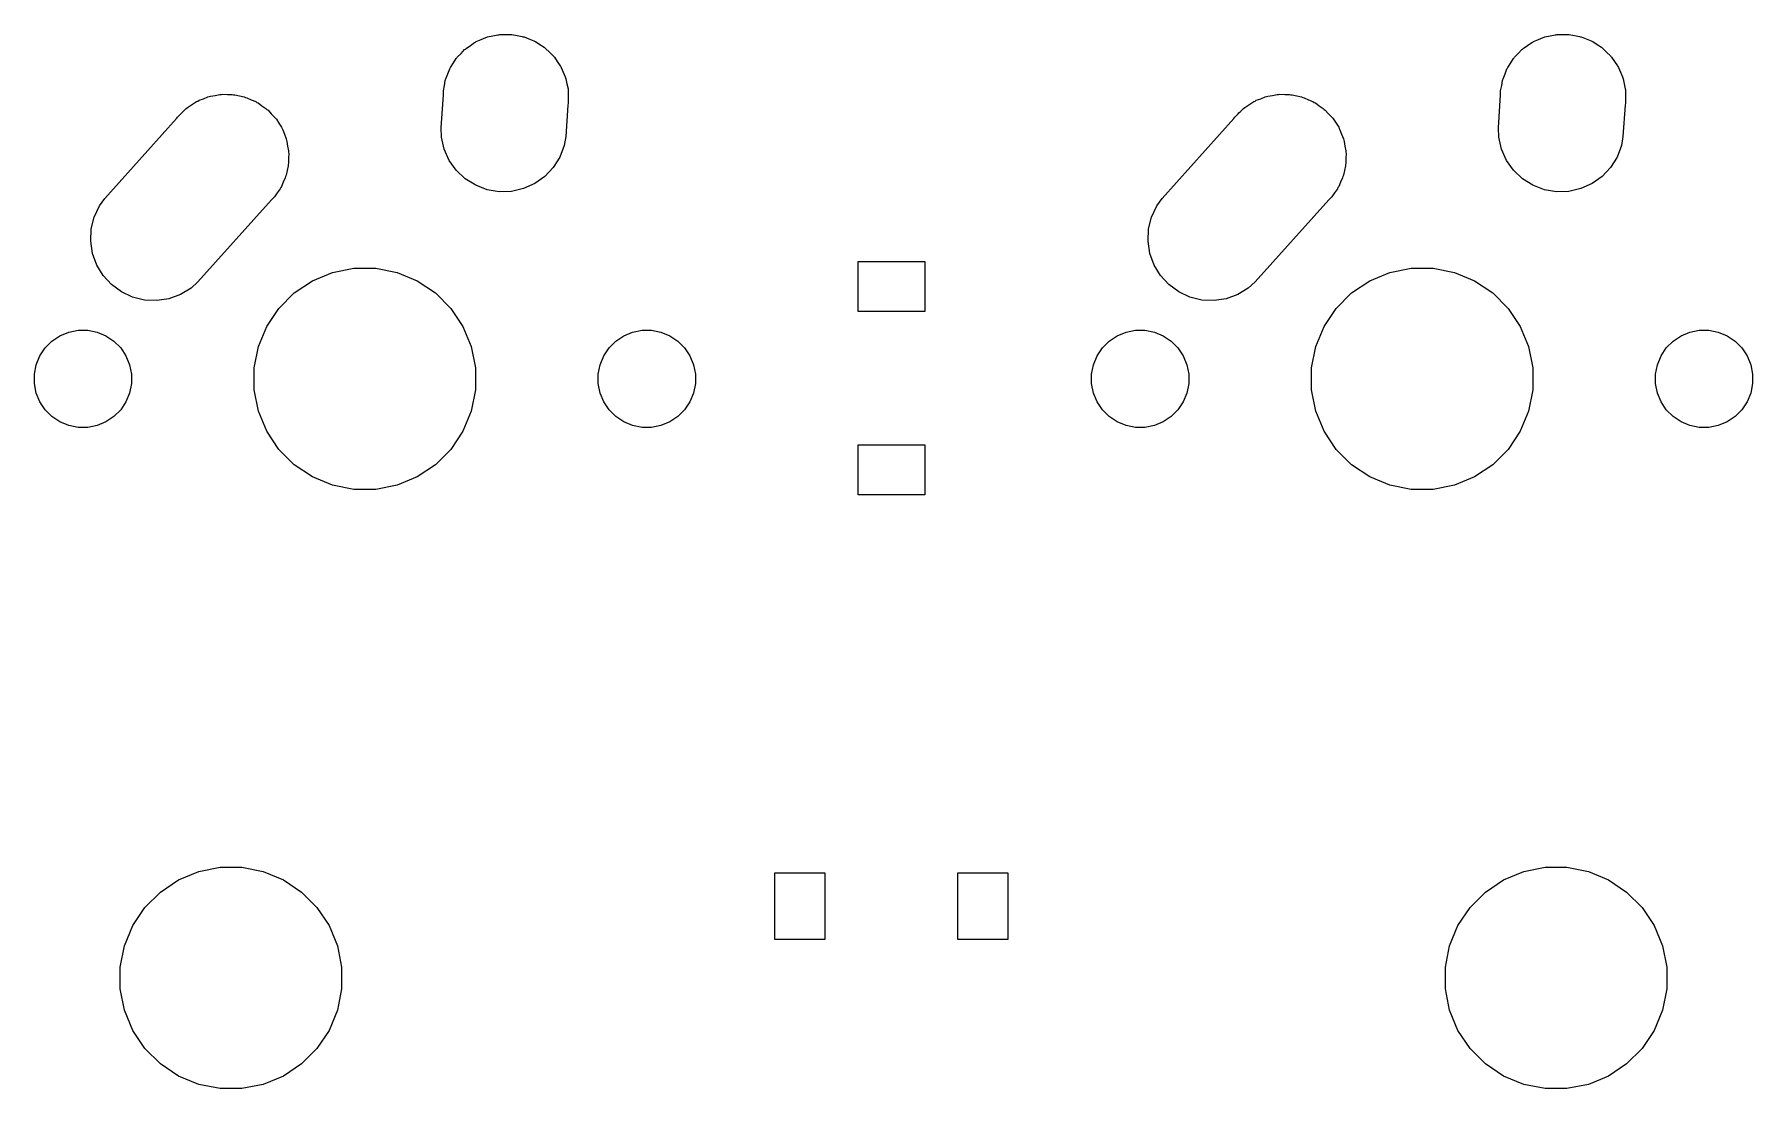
# Model space of a CAD drawing. Extents: x -662 to -203, y -195 to -58.
# Drawn here: x -662.38 to -631.42, y -158.09 to -139.09 of the extents above; entities that cross this region are included whole.
import ezdxf

# ---------------------------------------------------------------- set-up
doc = ezdxf.new("R2010")
doc.units = 0
doc.layers.add('BLACK', color=7, linetype='CONTINUOUS')

msp = doc.modelspace()

# ---------------------------------------------------------------- linework, layer by layer
at = {"layer": 'BLACK', "linetype": 'CONTINUOUS'}
for p, q in [((-654.602, -139.347), (-654.524, -139.294)), ((-654.524, -139.294), (-654.447, -139.24)), ((-654.447, -139.24), (-654.432, -139.233)), ((-654.432, -139.233), (-654.418, -139.224)), ((-654.418, -139.224), (-654.331, -139.188)), ((-654.331, -139.188), (-654.245, -139.149)), ((-654.245, -139.149), (-654.228, -139.145)), ((-654.228, -139.145), (-654.213, -139.139)), ((-654.213, -139.139), (-654.121, -139.121)), ((-654.121, -139.121), (-654.029, -139.099)), ((-654.029, -139.099), (-654.012, -139.099)), ((-654.012, -139.099), (-653.996, -139.096)), ((-653.996, -139.096), (-653.901, -139.096)), ((-653.901, -139.096), (-653.807, -139.093)), ((-653.807, -139.093), (-653.791, -139.096)), ((-653.791, -139.096), (-653.774, -139.096)), ((-653.774, -139.096), (-653.682, -139.114)), ((-653.682, -139.114), (-653.589, -139.13)), ((-653.589, -139.13), (-653.573, -139.136)), ((-653.573, -139.136), (-653.557, -139.139)), ((-653.557, -139.139), (-653.47, -139.175)), ((-653.47, -139.175), (-653.381, -139.209)), ((-653.381, -139.209), (-653.367, -139.217)), ((-653.367, -139.217), (-653.352, -139.224)), ((-653.352, -139.224), (-653.274, -139.276)), ((-653.274, -139.276), (-653.194, -139.326)), ((-635.552, -139.347), (-635.474, -139.294)), ((-635.474, -139.294), (-635.397, -139.24)), ((-635.397, -139.24), (-635.382, -139.233)), ((-635.382, -139.233), (-635.368, -139.224)), ((-635.368, -139.224), (-635.281, -139.188)), ((-635.281, -139.188), (-635.195, -139.149)), ((-635.195, -139.149), (-635.178, -139.145)), ((-635.178, -139.145), (-635.163, -139.139)), ((-635.163, -139.139), (-635.071, -139.121)), ((-635.071, -139.121), (-634.979, -139.099)), ((-634.979, -139.099), (-634.962, -139.099)), ((-634.962, -139.099), (-634.946, -139.096)), ((-634.946, -139.096), (-634.851, -139.096)), ((-634.851, -139.096), (-634.757, -139.093)), ((-634.757, -139.093), (-634.741, -139.096)), ((-634.741, -139.096), (-634.724, -139.096)), ((-634.724, -139.096), (-634.632, -139.114)), ((-634.632, -139.114), (-634.539, -139.13)), ((-634.539, -139.13), (-634.523, -139.136)), ((-634.523, -139.136), (-634.507, -139.139)), ((-634.507, -139.139), (-634.42, -139.175)), ((-634.42, -139.175), (-634.331, -139.209)), ((-634.331, -139.209), (-634.317, -139.217)), ((-634.317, -139.217), (-634.302, -139.224)), ((-634.302, -139.224), (-634.224, -139.276)), ((-634.224, -139.276), (-634.144, -139.326)), ((-654.882, -139.688), (-654.829, -139.609)), ((-654.829, -139.609), (-654.779, -139.529)), ((-654.779, -139.529), (-654.768, -139.517)), ((-654.768, -139.517), (-654.759, -139.504)), ((-654.759, -139.504), (-654.692, -139.437)), ((-654.692, -139.437), (-654.627, -139.368)), ((-654.627, -139.368), (-654.614, -139.359)), ((-654.614, -139.359), (-654.602, -139.347)), ((-653.194, -139.326), (-653.182, -139.338)), ((-653.182, -139.338), (-653.168, -139.347)), ((-653.168, -139.347), (-653.101, -139.414)), ((-653.101, -139.414), (-653.032, -139.478)), ((-653.032, -139.478), (-653.023, -139.492)), ((-653.023, -139.492), (-653.011, -139.504)), ((-653.011, -139.504), (-652.959, -139.582)), ((-652.959, -139.582), (-652.904, -139.659)), ((-635.832, -139.688), (-635.779, -139.609)), ((-635.779, -139.609), (-635.729, -139.529)), ((-635.729, -139.529), (-635.718, -139.517)), ((-635.718, -139.517), (-635.709, -139.504)), ((-635.709, -139.504), (-635.642, -139.437)), ((-635.642, -139.437), (-635.577, -139.368)), ((-635.577, -139.368), (-635.564, -139.359)), ((-635.564, -139.359), (-635.552, -139.347)), ((-634.144, -139.326), (-634.132, -139.338)), ((-634.132, -139.338), (-634.118, -139.347)), ((-634.118, -139.347), (-634.051, -139.414)), ((-634.051, -139.414), (-633.982, -139.478)), ((-633.982, -139.478), (-633.973, -139.492)), ((-633.973, -139.492), (-633.961, -139.504)), ((-633.961, -139.504), (-633.909, -139.582)), ((-633.909, -139.582), (-633.854, -139.659)), ((-654.991, -140.017), (-654.976, -139.924)), ((-654.976, -139.924), (-654.97, -139.909)), ((-654.97, -139.909), (-654.967, -139.893)), ((-654.967, -139.893), (-654.931, -139.805)), ((-654.931, -139.805), (-654.897, -139.717)), ((-654.897, -139.717), (-654.888, -139.703)), ((-654.888, -139.703), (-654.882, -139.688)), ((-652.904, -139.659), (-652.897, -139.674)), ((-652.897, -139.674), (-652.888, -139.688)), ((-652.888, -139.688), (-652.852, -139.775)), ((-652.852, -139.775), (-652.813, -139.861)), ((-652.813, -139.861), (-652.809, -139.877)), ((-652.809, -139.877), (-652.803, -139.893)), ((-652.803, -139.893), (-652.785, -139.985)), ((-635.941, -140.017), (-635.926, -139.924)), ((-635.926, -139.924), (-635.92, -139.909)), ((-635.92, -139.909), (-635.917, -139.893)), ((-635.917, -139.893), (-635.881, -139.805)), ((-635.881, -139.805), (-635.847, -139.717)), ((-635.847, -139.717), (-635.838, -139.703)), ((-635.838, -139.703), (-635.832, -139.688)), ((-633.854, -139.659), (-633.847, -139.674)), ((-633.847, -139.674), (-633.838, -139.688)), ((-633.838, -139.688), (-633.802, -139.775)), ((-633.802, -139.775), (-633.763, -139.861)), ((-633.763, -139.861), (-633.759, -139.877)), ((-633.759, -139.877), (-633.753, -139.893)), ((-633.753, -139.893), (-633.735, -139.985)), ((-659.333, -140.252), (-659.253, -140.219)), ((-659.253, -140.219), (-659.229, -140.214)), ((-659.229, -140.214), (-659.205, -140.206)), ((-659.205, -140.206), (-659.12, -140.192)), ((-659.12, -140.192), (-659.036, -140.176)), ((-659.036, -140.176), (-659.011, -140.176)), ((-659.011, -140.176), (-658.986, -140.172)), ((-658.986, -140.172), (-658.9, -140.176)), ((-658.9, -140.176), (-658.814, -140.176)), ((-658.814, -140.176), (-658.79, -140.181)), ((-658.79, -140.181), (-658.765, -140.182)), ((-658.765, -140.182), (-658.681, -140.202)), ((-658.681, -140.202), (-658.597, -140.219)), ((-658.597, -140.219), (-658.574, -140.228)), ((-658.574, -140.228), (-658.549, -140.234)), ((-658.549, -140.234), (-658.471, -140.271)), ((-655.051, -140.778), (-655.01, -140.182)), ((-655.01, -140.11), (-654.991, -140.017)), ((-655.01, -140.182), (-655.01, -140.11)), ((-652.785, -139.985), (-652.764, -140.077)), ((-652.764, -140.077), (-652.763, -140.094)), ((-652.763, -140.094), (-652.76, -140.11)), ((-652.76, -140.11), (-652.76, -140.204)), ((-652.76, -140.204), (-652.759, -140.243)), ((-652.759, -140.243), (-652.76, -140.259)), ((-640.283, -140.252), (-640.203, -140.219)), ((-640.203, -140.219), (-640.179, -140.214)), ((-640.179, -140.214), (-640.155, -140.206)), ((-640.155, -140.206), (-640.07, -140.192)), ((-640.07, -140.192), (-639.986, -140.176)), ((-639.986, -140.176), (-639.961, -140.176)), ((-639.961, -140.176), (-639.936, -140.172)), ((-639.936, -140.172), (-639.85, -140.176)), ((-639.85, -140.176), (-639.764, -140.176)), ((-639.764, -140.176), (-639.74, -140.181)), ((-639.74, -140.181), (-639.715, -140.182)), ((-639.715, -140.182), (-639.631, -140.202)), ((-639.631, -140.202), (-639.547, -140.219)), ((-639.547, -140.219), (-639.524, -140.228)), ((-639.524, -140.228), (-639.499, -140.234)), ((-639.499, -140.234), (-639.421, -140.271)), ((-636.001, -140.778), (-635.96, -140.182)), ((-635.96, -140.11), (-635.941, -140.017)), ((-635.96, -140.182), (-635.96, -140.11)), ((-633.735, -139.985), (-633.714, -140.077)), ((-633.714, -140.077), (-633.713, -140.094)), ((-633.713, -140.094), (-633.71, -140.11)), ((-633.71, -140.11), (-633.71, -140.204)), ((-633.71, -140.204), (-633.709, -140.243)), ((-633.709, -140.243), (-633.71, -140.259)), ((-659.799, -140.584), (-659.742, -140.527)), ((-659.742, -140.527), (-659.725, -140.508)), ((-659.725, -140.508), (-659.703, -140.488)), ((-659.703, -140.488), (-659.642, -140.427)), ((-659.642, -140.427), (-659.621, -140.413)), ((-659.621, -140.413), (-659.603, -140.396)), ((-659.603, -140.396), (-659.529, -140.352)), ((-659.529, -140.352), (-659.458, -140.304)), ((-659.458, -140.304), (-659.435, -140.294)), ((-659.435, -140.294), (-659.413, -140.281)), ((-659.413, -140.281), (-659.333, -140.252)), ((-658.471, -140.271), (-658.392, -140.304)), ((-658.392, -140.304), (-658.371, -140.318)), ((-658.371, -140.318), (-658.349, -140.328)), ((-658.349, -140.328), (-658.279, -140.379)), ((-658.279, -140.379), (-658.208, -140.427)), ((-658.208, -140.427), (-658.19, -140.445)), ((-658.19, -140.445), (-658.17, -140.459)), ((-658.17, -140.459), (-658.112, -140.523)), ((-658.112, -140.523), (-658.051, -140.584)), ((-652.768, -140.37), (-652.806, -140.933)), ((-652.76, -140.332), (-652.768, -140.37)), ((-652.76, -140.259), (-652.76, -140.332)), ((-640.749, -140.584), (-640.692, -140.527)), ((-640.692, -140.527), (-640.675, -140.508)), ((-640.675, -140.508), (-640.653, -140.488)), ((-640.653, -140.488), (-640.592, -140.427)), ((-640.592, -140.427), (-640.571, -140.413)), ((-640.571, -140.413), (-640.553, -140.396)), ((-640.553, -140.396), (-640.479, -140.352)), ((-640.479, -140.352), (-640.408, -140.304)), ((-640.408, -140.304), (-640.385, -140.294)), ((-640.385, -140.294), (-640.363, -140.281)), ((-640.363, -140.281), (-640.283, -140.252)), ((-639.421, -140.271), (-639.342, -140.304)), ((-639.342, -140.304), (-639.321, -140.318)), ((-639.321, -140.318), (-639.299, -140.328)), ((-639.299, -140.328), (-639.229, -140.379)), ((-639.229, -140.379), (-639.158, -140.427)), ((-639.158, -140.427), (-639.14, -140.445)), ((-639.14, -140.445), (-639.12, -140.459)), ((-639.12, -140.459), (-639.062, -140.523)), ((-639.062, -140.523), (-639.001, -140.584)), ((-633.718, -140.37), (-633.756, -140.933)), ((-633.71, -140.332), (-633.718, -140.37)), ((-633.71, -140.259), (-633.71, -140.332)), ((-661.109, -142.051), (-659.816, -140.609)), ((-659.816, -140.609), (-659.799, -140.584)), ((-658.051, -140.584), (-658.037, -140.604)), ((-658.037, -140.604), (-658.02, -140.623)), ((-658.02, -140.623), (-657.976, -140.696)), ((-657.976, -140.696), (-657.928, -140.768)), ((-657.928, -140.768), (-657.918, -140.791)), ((-657.918, -140.791), (-657.905, -140.812)), ((-657.905, -140.812), (-657.876, -140.893)), ((-655.046, -140.944), (-655.051, -140.778)), ((-642.059, -142.051), (-640.766, -140.609)), ((-640.766, -140.609), (-640.749, -140.584)), ((-639.001, -140.584), (-638.987, -140.604)), ((-638.987, -140.604), (-638.97, -140.623)), ((-638.97, -140.623), (-638.926, -140.696)), ((-638.926, -140.696), (-638.878, -140.768)), ((-638.878, -140.768), (-638.868, -140.791)), ((-638.868, -140.791), (-638.855, -140.812)), ((-638.855, -140.812), (-638.826, -140.893)), ((-635.996, -140.944), (-636.001, -140.778)), ((-657.876, -140.893), (-657.843, -140.973)), ((-657.843, -140.973), (-657.838, -140.997)), ((-657.838, -140.997), (-657.83, -141.021)), ((-657.83, -141.021), (-657.817, -141.106)), ((-657.817, -141.106), (-657.8, -141.19)), ((-654.997, -141.16), (-655.046, -140.944)), ((-654.906, -141.363), (-654.997, -141.16)), ((-652.834, -141.097), (-652.913, -141.304)), ((-652.806, -140.933), (-652.834, -141.097)), ((-638.826, -140.893), (-638.793, -140.973)), ((-638.793, -140.973), (-638.788, -140.997)), ((-638.788, -140.997), (-638.78, -141.021)), ((-638.78, -141.021), (-638.767, -141.106)), ((-638.767, -141.106), (-638.75, -141.19)), ((-635.947, -141.16), (-635.996, -140.944)), ((-635.856, -141.363), (-635.947, -141.16)), ((-633.784, -141.097), (-633.863, -141.304)), ((-633.756, -140.933), (-633.784, -141.097)), ((-657.806, -141.461), (-657.826, -141.545)), ((-657.805, -141.436), (-657.806, -141.461)), ((-657.8, -141.412), (-657.805, -141.436)), ((-657.8, -141.19), (-657.8, -141.215)), ((-657.8, -141.215), (-657.796, -141.24)), ((-657.796, -141.24), (-657.8, -141.326)), ((-657.8, -141.326), (-657.8, -141.412)), ((-654.777, -141.543), (-654.906, -141.363)), ((-652.913, -141.304), (-653.03, -141.492)), ((-638.756, -141.461), (-638.776, -141.545)), ((-638.755, -141.436), (-638.756, -141.461)), ((-638.75, -141.412), (-638.755, -141.436)), ((-638.75, -141.19), (-638.75, -141.215)), ((-638.75, -141.215), (-638.746, -141.24)), ((-638.746, -141.24), (-638.75, -141.326)), ((-638.75, -141.326), (-638.75, -141.412)), ((-635.727, -141.543), (-635.856, -141.363)), ((-633.863, -141.304), (-633.98, -141.492)), ((-657.895, -141.754), (-657.928, -141.834)), ((-657.859, -141.676), (-657.895, -141.754)), ((-657.853, -141.652), (-657.859, -141.676)), ((-657.843, -141.629), (-657.853, -141.652)), ((-657.826, -141.545), (-657.843, -141.629)), ((-654.616, -141.695), (-654.777, -141.543)), ((-654.428, -141.813), (-654.616, -141.695)), ((-653.363, -141.782), (-653.565, -141.872)), ((-653.182, -141.653), (-653.363, -141.782)), ((-653.03, -141.492), (-653.182, -141.653)), ((-638.845, -141.754), (-638.878, -141.834)), ((-638.809, -141.676), (-638.845, -141.754)), ((-638.803, -141.652), (-638.809, -141.676)), ((-638.793, -141.629), (-638.803, -141.652)), ((-638.776, -141.545), (-638.793, -141.629)), ((-635.566, -141.695), (-635.727, -141.543)), ((-635.378, -141.813), (-635.566, -141.695)), ((-634.313, -141.782), (-634.515, -141.872)), ((-634.132, -141.653), (-634.313, -141.782)), ((-633.98, -141.492), (-634.132, -141.653)), ((-661.207, -142.184), (-661.109, -142.051)), ((-658.108, -142.075), (-659.434, -143.553)), ((-658.051, -142.018), (-658.108, -142.075)), ((-658.003, -141.946), (-658.051, -142.018)), ((-657.952, -141.877), (-658.003, -141.946)), ((-657.942, -141.854), (-657.952, -141.877)), ((-657.928, -141.834), (-657.942, -141.854)), ((-654.221, -141.892), (-654.428, -141.813)), ((-654.003, -141.928), (-654.221, -141.892)), ((-653.781, -141.922), (-654.003, -141.928)), ((-653.565, -141.872), (-653.781, -141.922)), ((-642.157, -142.184), (-642.059, -142.051)), ((-639.058, -142.075), (-640.384, -143.553)), ((-639.001, -142.018), (-639.058, -142.075)), ((-638.953, -141.946), (-639.001, -142.018)), ((-638.902, -141.877), (-638.953, -141.946)), ((-638.892, -141.854), (-638.902, -141.877)), ((-638.878, -141.834), (-638.892, -141.854)), ((-635.171, -141.892), (-635.378, -141.813)), ((-634.953, -141.928), (-635.171, -141.892)), ((-634.731, -141.922), (-634.953, -141.928)), ((-634.515, -141.872), (-634.731, -141.922)), ((-661.354, -142.6), (-661.301, -142.385)), ((-661.301, -142.385), (-661.207, -142.184)), ((-642.304, -142.6), (-642.251, -142.385)), ((-642.251, -142.385), (-642.157, -142.184)), ((-661.364, -142.822), (-661.354, -142.6)), ((-642.314, -142.822), (-642.304, -142.6)), ((-661.33, -143.041), (-661.364, -142.822)), ((-642.28, -143.041), (-642.314, -142.822)), ((-661.254, -143.249), (-661.33, -143.041)), ((-661.139, -143.439), (-661.254, -143.249)), ((-657.006, -143.383), (-656.621, -143.307)), ((-656.621, -143.307), (-656.229, -143.307)), ((-656.229, -143.307), (-655.843, -143.383)), ((-647.538, -144.088), (-647.538, -143.188)), ((-647.538, -143.188), (-646.338, -143.188)), ((-646.338, -143.188), (-646.338, -144.088)), ((-642.204, -143.249), (-642.28, -143.041)), ((-642.089, -143.439), (-642.204, -143.249)), ((-637.956, -143.383), (-637.571, -143.307)), ((-637.571, -143.307), (-637.179, -143.307)), ((-637.179, -143.307), (-636.793, -143.383)), ((-660.99, -143.602), (-661.139, -143.439)), ((-660.811, -143.733), (-660.99, -143.602)), ((-659.434, -143.553), (-659.557, -143.665)), ((-657.696, -143.752), (-657.369, -143.534)), ((-657.369, -143.534), (-657.006, -143.383)), ((-655.843, -143.383), (-655.48, -143.534)), ((-655.48, -143.534), (-655.154, -143.752)), ((-641.94, -143.602), (-642.089, -143.439)), ((-641.761, -143.733), (-641.94, -143.602)), ((-640.384, -143.553), (-640.507, -143.665)), ((-638.646, -143.752), (-638.319, -143.534)), ((-638.319, -143.534), (-637.956, -143.383)), ((-636.793, -143.383), (-636.43, -143.534)), ((-636.43, -143.534), (-636.104, -143.752)), ((-660.61, -143.827), (-660.811, -143.733)), ((-660.395, -143.88), (-660.61, -143.827)), ((-660.174, -143.889), (-660.395, -143.88)), ((-659.955, -143.856), (-660.174, -143.889)), ((-659.746, -143.78), (-659.955, -143.856)), ((-659.557, -143.665), (-659.746, -143.78)), ((-657.974, -144.03), (-657.696, -143.752)), ((-655.154, -143.752), (-654.876, -144.03)), ((-641.56, -143.827), (-641.761, -143.733)), ((-641.345, -143.88), (-641.56, -143.827)), ((-641.124, -143.889), (-641.345, -143.88)), ((-640.905, -143.856), (-641.124, -143.889)), ((-640.696, -143.78), (-640.905, -143.856)), ((-640.507, -143.665), (-640.696, -143.78)), ((-638.924, -144.03), (-638.646, -143.752)), ((-636.104, -143.752), (-635.826, -144.03)), ((-658.192, -144.356), (-657.974, -144.03)), ((-654.876, -144.03), (-654.658, -144.356)), ((-646.338, -144.088), (-647.538, -144.088)), ((-639.142, -144.356), (-638.924, -144.03)), ((-635.826, -144.03), (-635.608, -144.356)), ((-662.063, -144.621), (-661.919, -144.525)), ((-661.919, -144.525), (-661.76, -144.459)), ((-661.76, -144.459), (-661.591, -144.426)), ((-661.591, -144.426), (-661.419, -144.426)), ((-661.419, -144.426), (-661.25, -144.459)), ((-661.25, -144.459), (-661.09, -144.525)), ((-661.09, -144.525), (-660.947, -144.621)), ((-658.342, -144.719), (-658.192, -144.356)), ((-654.658, -144.356), (-654.508, -144.719)), ((-651.903, -144.621), (-651.759, -144.525)), ((-651.759, -144.525), (-651.6, -144.459)), ((-651.6, -144.459), (-651.431, -144.426)), ((-651.431, -144.426), (-651.259, -144.426)), ((-651.259, -144.426), (-651.09, -144.459)), ((-651.09, -144.459), (-650.93, -144.525)), ((-650.93, -144.525), (-650.787, -144.621)), ((-643.013, -144.621), (-642.869, -144.525)), ((-642.869, -144.525), (-642.71, -144.459)), ((-642.71, -144.459), (-642.541, -144.426)), ((-642.541, -144.426), (-642.369, -144.426)), ((-642.369, -144.426), (-642.2, -144.459)), ((-642.2, -144.459), (-642.04, -144.525)), ((-642.04, -144.525), (-641.897, -144.621)), ((-639.292, -144.719), (-639.142, -144.356)), ((-635.608, -144.356), (-635.458, -144.719)), ((-632.853, -144.621), (-632.709, -144.525)), ((-632.709, -144.525), (-632.55, -144.459)), ((-632.55, -144.459), (-632.381, -144.426)), ((-632.381, -144.426), (-632.209, -144.426)), ((-632.209, -144.426), (-632.04, -144.459)), ((-632.04, -144.459), (-631.88, -144.525)), ((-631.88, -144.525), (-631.737, -144.621)), ((-662.346, -145.045), (-662.28, -144.886)), ((-662.28, -144.886), (-662.185, -144.743)), ((-662.185, -144.743), (-662.063, -144.621)), ((-660.947, -144.621), (-660.825, -144.743)), ((-660.825, -144.743), (-660.729, -144.886)), ((-660.729, -144.886), (-660.664, -145.045)), ((-658.419, -145.104), (-658.342, -144.719)), ((-654.508, -144.719), (-654.431, -145.104)), ((-652.186, -145.045), (-652.12, -144.886)), ((-652.12, -144.886), (-652.025, -144.743)), ((-652.025, -144.743), (-651.903, -144.621)), ((-650.787, -144.621), (-650.665, -144.743)), ((-650.665, -144.743), (-650.569, -144.886)), ((-650.569, -144.886), (-650.504, -145.045)), ((-643.296, -145.045), (-643.23, -144.886)), ((-643.23, -144.886), (-643.135, -144.743)), ((-643.135, -144.743), (-643.013, -144.621)), ((-641.897, -144.621), (-641.775, -144.743)), ((-641.775, -144.743), (-641.679, -144.886)), ((-641.679, -144.886), (-641.614, -145.045)), ((-639.369, -145.104), (-639.292, -144.719)), ((-635.458, -144.719), (-635.381, -145.104)), ((-633.136, -145.045), (-633.07, -144.886)), ((-633.07, -144.886), (-632.975, -144.743)), ((-632.975, -144.743), (-632.853, -144.621)), ((-631.737, -144.621), (-631.615, -144.743)), ((-631.615, -144.743), (-631.519, -144.886)), ((-631.519, -144.886), (-631.454, -145.045)), ((-662.38, -145.215), (-662.346, -145.045)), ((-660.664, -145.045), (-660.63, -145.215)), ((-658.419, -145.497), (-658.419, -145.104)), ((-654.431, -145.104), (-654.431, -145.497)), ((-652.22, -145.215), (-652.186, -145.045)), ((-650.504, -145.045), (-650.47, -145.215)), ((-643.33, -145.215), (-643.296, -145.045)), ((-641.614, -145.045), (-641.58, -145.215)), ((-639.369, -145.497), (-639.369, -145.104)), ((-635.381, -145.104), (-635.381, -145.497)), ((-633.17, -145.215), (-633.136, -145.045)), ((-631.454, -145.045), (-631.42, -145.215)), ((-662.38, -145.387), (-662.38, -145.215)), ((-662.346, -145.556), (-662.38, -145.387)), ((-660.63, -145.387), (-660.664, -145.556)), ((-660.63, -145.215), (-660.63, -145.387)), ((-658.342, -145.882), (-658.419, -145.497)), ((-654.431, -145.497), (-654.508, -145.882)), ((-652.22, -145.387), (-652.22, -145.215)), ((-652.186, -145.556), (-652.22, -145.387)), ((-650.47, -145.387), (-650.504, -145.556)), ((-650.47, -145.215), (-650.47, -145.387)), ((-643.33, -145.387), (-643.33, -145.215)), ((-643.296, -145.556), (-643.33, -145.387)), ((-641.58, -145.387), (-641.614, -145.556)), ((-641.58, -145.215), (-641.58, -145.387)), ((-639.292, -145.882), (-639.369, -145.497)), ((-635.381, -145.497), (-635.458, -145.882)), ((-633.17, -145.387), (-633.17, -145.215)), ((-633.136, -145.556), (-633.17, -145.387)), ((-631.42, -145.387), (-631.454, -145.556)), ((-631.42, -145.215), (-631.42, -145.387)), ((-662.28, -145.715), (-662.346, -145.556)), ((-662.185, -145.858), (-662.28, -145.715)), ((-660.729, -145.715), (-660.825, -145.858)), ((-660.664, -145.556), (-660.729, -145.715)), ((-652.12, -145.715), (-652.186, -145.556)), ((-652.025, -145.858), (-652.12, -145.715)), ((-650.569, -145.715), (-650.665, -145.858)), ((-650.504, -145.556), (-650.569, -145.715)), ((-643.23, -145.715), (-643.296, -145.556)), ((-643.135, -145.858), (-643.23, -145.715)), ((-641.679, -145.715), (-641.775, -145.858)), ((-641.614, -145.556), (-641.679, -145.715)), ((-633.07, -145.715), (-633.136, -145.556)), ((-632.975, -145.858), (-633.07, -145.715)), ((-631.519, -145.715), (-631.615, -145.858)), ((-631.454, -145.556), (-631.519, -145.715)), ((-662.063, -145.98), (-662.185, -145.858)), ((-661.919, -146.076), (-662.063, -145.98)), ((-661.76, -146.142), (-661.919, -146.076)), ((-661.09, -146.076), (-661.25, -146.142)), ((-660.947, -145.98), (-661.09, -146.076)), ((-660.825, -145.858), (-660.947, -145.98)), ((-658.192, -146.245), (-658.342, -145.882)), ((-654.508, -145.882), (-654.658, -146.245)), ((-651.903, -145.98), (-652.025, -145.858)), ((-651.759, -146.076), (-651.903, -145.98)), ((-651.6, -146.142), (-651.759, -146.076)), ((-650.93, -146.076), (-651.09, -146.142)), ((-650.787, -145.98), (-650.93, -146.076)), ((-650.665, -145.858), (-650.787, -145.98)), ((-643.013, -145.98), (-643.135, -145.858)), ((-642.869, -146.076), (-643.013, -145.98)), ((-642.71, -146.142), (-642.869, -146.076)), ((-642.04, -146.076), (-642.2, -146.142)), ((-641.897, -145.98), (-642.04, -146.076)), ((-641.775, -145.858), (-641.897, -145.98)), ((-639.142, -146.245), (-639.292, -145.882)), ((-635.458, -145.882), (-635.608, -146.245)), ((-632.853, -145.98), (-632.975, -145.858)), ((-632.709, -146.076), (-632.853, -145.98)), ((-632.55, -146.142), (-632.709, -146.076)), ((-631.88, -146.076), (-632.04, -146.142)), ((-631.737, -145.98), (-631.88, -146.076)), ((-631.615, -145.858), (-631.737, -145.98)), ((-661.591, -146.176), (-661.76, -146.142)), ((-661.419, -146.176), (-661.591, -146.176)), ((-661.25, -146.142), (-661.419, -146.176)), ((-657.974, -146.572), (-658.192, -146.245)), ((-654.658, -146.245), (-654.876, -146.572)), ((-651.431, -146.176), (-651.6, -146.142)), ((-651.259, -146.176), (-651.431, -146.176)), ((-651.09, -146.142), (-651.259, -146.176)), ((-642.541, -146.176), (-642.71, -146.142)), ((-642.369, -146.176), (-642.541, -146.176)), ((-642.2, -146.142), (-642.369, -146.176)), ((-638.924, -146.572), (-639.142, -146.245)), ((-635.608, -146.245), (-635.826, -146.572)), ((-632.381, -146.176), (-632.55, -146.142)), ((-632.209, -146.176), (-632.381, -146.176)), ((-632.04, -146.142), (-632.209, -146.176)), ((-657.696, -146.849), (-657.974, -146.572)), ((-654.876, -146.572), (-655.154, -146.849)), ((-647.538, -147.388), (-647.538, -146.488)), ((-647.538, -146.488), (-646.338, -146.488)), ((-646.338, -146.488), (-646.338, -147.388)), ((-638.646, -146.849), (-638.924, -146.572)), ((-635.826, -146.572), (-636.104, -146.849)), ((-657.369, -147.068), (-657.696, -146.849)), ((-655.154, -146.849), (-655.48, -147.068)), ((-638.319, -147.068), (-638.646, -146.849)), ((-636.104, -146.849), (-636.43, -147.068)), ((-657.006, -147.218), (-657.369, -147.068)), ((-656.621, -147.295), (-657.006, -147.218)), ((-656.229, -147.295), (-656.621, -147.295)), ((-655.843, -147.218), (-656.229, -147.295)), ((-655.48, -147.068), (-655.843, -147.218)), ((-637.956, -147.218), (-638.319, -147.068)), ((-637.571, -147.295), (-637.956, -147.218)), ((-637.179, -147.295), (-637.571, -147.295)), ((-636.793, -147.218), (-637.179, -147.295)), ((-636.43, -147.068), (-636.793, -147.218)), ((-646.338, -147.388), (-647.538, -147.388)), ((-659.782, -154.329), (-659.419, -154.178)), ((-659.419, -154.178), (-659.034, -154.102)), ((-659.034, -154.102), (-658.642, -154.102)), ((-658.642, -154.102), (-658.256, -154.178)), ((-658.256, -154.178), (-657.893, -154.329)), ((-635.906, -154.329), (-635.543, -154.178)), ((-635.543, -154.178), (-635.158, -154.102)), ((-635.158, -154.102), (-634.766, -154.102)), ((-634.766, -154.102), (-634.38, -154.178)), ((-634.38, -154.178), (-634.017, -154.329)), ((-660.109, -154.547), (-659.782, -154.329)), ((-657.893, -154.329), (-657.567, -154.547)), ((-649.039, -155.4), (-649.039, -154.2)), ((-649.039, -154.2), (-648.139, -154.2)), ((-648.139, -154.2), (-648.139, -155.4)), ((-645.739, -155.4), (-645.739, -154.2)), ((-645.739, -154.2), (-644.839, -154.2)), ((-644.839, -154.2), (-644.839, -155.4)), ((-636.233, -154.547), (-635.906, -154.329)), ((-634.017, -154.329), (-633.691, -154.547)), ((-660.387, -154.825), (-660.109, -154.547)), ((-657.567, -154.547), (-657.289, -154.825)), ((-636.511, -154.825), (-636.233, -154.547)), ((-633.691, -154.547), (-633.413, -154.825)), ((-660.605, -155.151), (-660.387, -154.825)), ((-657.289, -154.825), (-657.071, -155.151)), ((-636.729, -155.151), (-636.511, -154.825)), ((-633.413, -154.825), (-633.195, -155.151)), ((-660.755, -155.514), (-660.605, -155.151)), ((-657.071, -155.151), (-656.921, -155.514)), ((-648.139, -155.4), (-649.039, -155.4)), ((-644.839, -155.4), (-645.739, -155.4)), ((-636.879, -155.514), (-636.729, -155.151)), ((-633.195, -155.151), (-633.045, -155.514)), ((-660.832, -155.899), (-660.755, -155.514)), ((-656.921, -155.514), (-656.844, -155.899)), ((-636.956, -155.899), (-636.879, -155.514)), ((-633.045, -155.514), (-632.968, -155.899)), ((-660.832, -156.292), (-660.832, -155.899)), ((-656.844, -155.899), (-656.844, -156.292)), ((-636.956, -156.292), (-636.956, -155.899)), ((-632.968, -155.899), (-632.968, -156.292)), ((-660.755, -156.677), (-660.832, -156.292)), ((-656.844, -156.292), (-656.921, -156.677)), ((-636.879, -156.677), (-636.956, -156.292)), ((-632.968, -156.292), (-633.045, -156.677)), ((-660.605, -157.04), (-660.755, -156.677)), ((-656.921, -156.677), (-657.071, -157.04)), ((-636.729, -157.04), (-636.879, -156.677)), ((-633.045, -156.677), (-633.195, -157.04)), ((-660.387, -157.367), (-660.605, -157.04)), ((-657.071, -157.04), (-657.289, -157.367)), ((-636.511, -157.367), (-636.729, -157.04)), ((-633.195, -157.04), (-633.413, -157.367)), ((-660.109, -157.644), (-660.387, -157.367)), ((-657.289, -157.367), (-657.567, -157.644)), ((-636.233, -157.644), (-636.511, -157.367)), ((-633.413, -157.367), (-633.691, -157.644)), ((-659.782, -157.863), (-660.109, -157.644)), ((-659.419, -158.013), (-659.782, -157.863)), ((-657.893, -157.863), (-658.256, -158.013)), ((-657.567, -157.644), (-657.893, -157.863)), ((-635.906, -157.863), (-636.233, -157.644)), ((-635.543, -158.013), (-635.906, -157.863)), ((-634.017, -157.863), (-634.38, -158.013)), ((-633.691, -157.644), (-634.017, -157.863)), ((-659.034, -158.09), (-659.419, -158.013)), ((-658.642, -158.09), (-659.034, -158.09)), ((-658.256, -158.013), (-658.642, -158.09)), ((-635.158, -158.09), (-635.543, -158.013)), ((-634.766, -158.09), (-635.158, -158.09)), ((-634.38, -158.013), (-634.766, -158.09))]:
    msp.add_line(p, q, dxfattribs=at)

doc.saveas('drawing.dxf')
